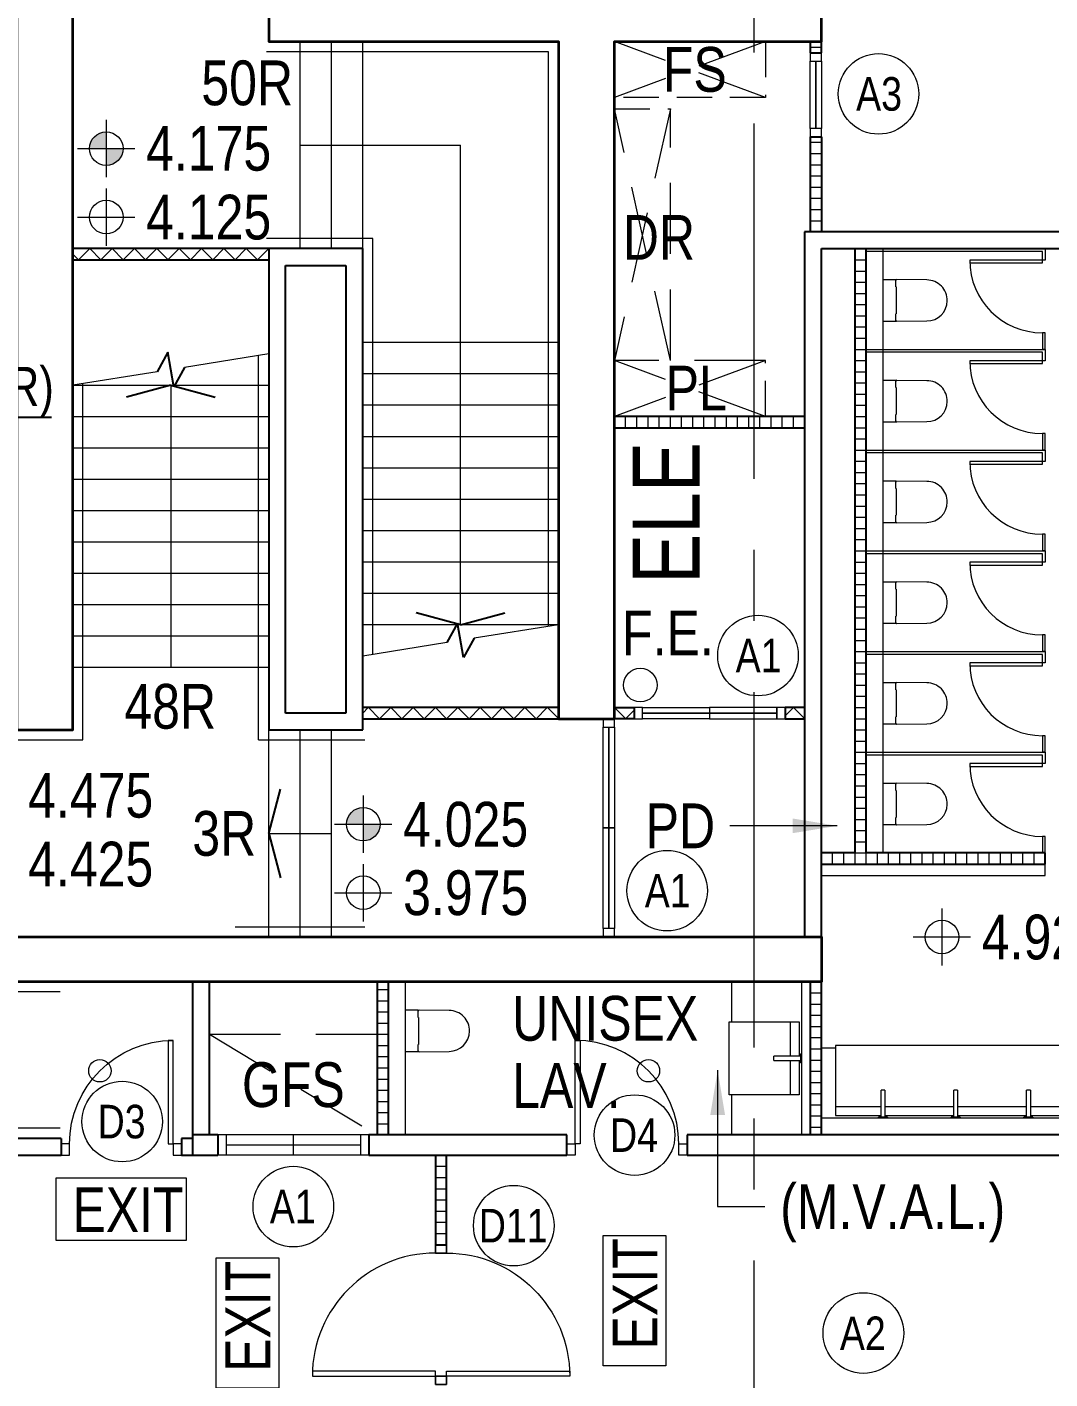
# Model space of a CAD drawing. Header units: millimetres. Extents: x 833576263 to 1668046980, y 817519639 to 1636103653.
# Drawn here: x 833998390 to 834007533, y 818080577 to 818092657 of the extents above; entities that cross this region are included whole.
import ezdxf
from ezdxf.enums import TextEntityAlignment as Align

# ---------------------------------------------------------------- set-up
doc = ezdxf.new("R2010")
doc.units = ezdxf.units.MM
doc.header["$LTSCALE"] = 100
doc.header["$MEASUREMENT"] = 0
doc.linetypes.add('R_P_Grid$0$CENTER', pattern=[50.8, 31.75, -6.35, 6.35, -6.35])
doc.linetypes.add('R_P_LG$0$HIDDEN', pattern=[9.525, 6.35, -3.175])
doc.layers.add('C_DWG1002P00L0LGGBP$0$C_UNDERLINE OR FSI', color=7, linetype='Continuous', true_color=0xf56e7d)
for name, color, linetype, lineweight in [('R_P_Grid$0$RDA0251', 1, 'R_P_Grid$0$CENTER', 18), ('R_P_LG$0$RDA0321', 7, 'Continuous', 18), ('R_P_LG$0$RDA0322', 1, 'Continuous', 18), ('R_P_LG$0$RDA04011', 4, 'Continuous', 25), ('R_P_LG$0$RDA04031', 3, 'Continuous', 25), ('R_P_LG$0$RDA0506', 7, 'Continuous', 18), ('R_P_LG$0$RDA0621', 7, 'Continuous', 13), ('R_P_LG$0$RDA0624', 7, 'Continuous', 13), ('R_P_LG$0$RDA2202', 3, 'Continuous', 25), ('R_P_LG$0$RDA2203', 11, 'Continuous', 25), ('R_P_LG$0$RDA2302', 7, 'R_P_LG$0$HIDDEN', 18), ('R_P_LG$0$RDA2401', 1, 'Continuous', 18), ('R_P_LG$0$RDA2804S', 2, 'Continuous', 35), ('R_P_LG$0$RDA3151', 1, 'Continuous', 18), ('R_P_LG$0$RDA4101', 7, 'Continuous', 18), ('R_P_LG$0$RDA4401', 1, 'Continuous', 18), ('R_P_LG$0$RDA5801', 1, 'Continuous', 18), ('R_P_LG$0$RDA5802', 1, 'Continuous', 18), ('R_P_LG$0$RDA7101', 1, 'Continuous', 18), ('R_P_LG$0$RDA7401', 4, 'Continuous', 18)]:
    doc.layers.add(name, color=color, linetype=linetype, lineweight=lineweight)
doc.layers.add('R_P_LG$0$7-SANI', color=4, linetype='Continuous')
doc.layers.add('X-REF', color=7, linetype='Continuous')
doc.styles.add('R_P_LG$0$Arial', font='arial.ttf', dxfattribs={"width": 0.8})
doc.styles.add('R_P_LG$0$Arial_3', font='arial.ttf', dxfattribs={"width": 0.8, "height": 800})
doc.styles.add('R_P_LG$0$romans', font='arial.ttf', dxfattribs={"width": 0.8})
doc.dimstyles.new('R_P_LG$0$M_200LA', dxfattribs={"dimscale": 200, "dimtxt": 2.5, "dimasz": 2, "dimexe": 0.8, "dimexo": 0, "dimgap": 0.75, "dimtad": 1, "dimdec": 0, "dimrnd": 1, "dimzin": 12, "dimdsep": 46, "dimtxsty": 'R_P_LG$0$romans', "dimcen": 2, "dimdle": 1, "dimclrd": 7, "dimclre": 7, "dimclrt": 4, "dimaunit": 1, "dimadec": 3, "dimazin": 0, "dimtfac": 1, "dimtdec": 0, "dimtix": 1, "dimtmove": 2, "dimatfit": 3, "dimfxl": 1, "dimtolj": 1, "dimlwd": 18, "dimlwe": 18, "dimarcsym": 0})
pattern_1 = [(45, (834005340, 818086476.7), (-99.985, 99.985), []), (135, (834005340, 818086476.7), (-99.985, -99.985), [])]

# ---------------------------------------------------------------- blocks, each defined once
blk = doc.blocks.new('R_P_Grid')
at = {"layer": 'R_P_Grid$0$RDA0251'}
blk.add_line((834004890, 818027660), (834004890, 818124763.4), dxfattribs=at)
blk = doc.blocks.new('R_P_LG$0$P46A_FS_Gas_Flooding_System_Cylinder - P46A_FS_Gas_Flooding_System_Cylinder-V133-LG_F _5_000 Mpd_')
at = {"layer": 'R_P_LG$0$RDA5802', "linetype": 'R_P_LG$0$HIDDEN'}
blk.add_line((-750, 0), (750, -900), dxfattribs=at)
blk.add_lwpolyline([(750, -900), (-750, -900), (-750, 0), (750, 0)], close=True, dxfattribs=at)
blk = doc.blocks.new('R_P_LG$0$LMark-SFL-1')
for p, q in [((0, 1.28), (0, -1.28)), ((-1.28, 0), (1.28, 0))]:
    blk.add_line(p, q)
blk.add_circle((0, 0), 0.75)
at = {"color": 7, "style": 'R_P_LG$0$romans', "width": 0.8}
blk.add_attdef('SFL', (1.03, 1.03), '', height=2, dxfattribs=at)
blk = doc.blocks.new('R_P_LG$0$P46A_Symb_EXIT')
at = {"layer": 'R_P_LG$0$RDA7101'}
for p, q in [((-2.612, -0.994), (-2.612, 1.806)), ((-2.612, 1.806), (3.2, 1.806)), ((3.2, 1.806), (3.2, -0.994)), ((3.2, -0.994), (-2.612, -0.994))]:
    blk.add_line(p, q, dxfattribs=at)
at = {"layer": 'R_P_LG$0$RDA7101', "insert": (-1.89, 1.388), "char_height": 2, "width": 6.15696, "attachment_point": 1, "style": 'R_P_LG$0$Arial_3'}
blk.add_mtext('EXIT', dxfattribs=at)
blk = doc.blocks.new('R_P_LG$0$LMark-FFL-1')
h = blk.add_hatch(color=256)
h.paths.add_polyline_path([(0, 0.75, 0.414214), (-0.75, 0), (0, 0)])
h.paths.add_polyline_path([(0.75, 0), (0, 0), (0, -0.75, 0.414214)])
for p, q in [((0, 1.28), (0, -1.28)), ((-1.28, 0), (1.28, 0))]:
    blk.add_line(p, q)
blk.add_circle((0, 0), 0.75)
at = {"color": 7, "style": 'R_P_LG$0$romans', "width": 0.8}
blk.add_attdef('FFL', (1.03, 1.03), '', height=2, dxfattribs=at)
blk = doc.blocks.new('R_P_LG$0$P46A_Sanit_W_M_W_C - RDA_SANIT_W_M_W_C-1171572-LG_F _5_000 Mpd_')
at = {"layer": 'R_P_LG$0$RDA7401'}
for p, q in [((-184, 0), (-184, -115)), ((184, -115), (184, 0)), ((-184, -115), (-177, -115)), ((-179, -115), (-120, -115)), ((-120, -119), (-120, -115)), ((121, -119), (-120, -119)), ((121, -115), (181, -115)), ((121, -115), (121, -119)), ((177, -115), (184, -115)), ((-186, -124), (-183, -392)), ((183, -392), (186, -124))]:
    blk.add_line(p, q, dxfattribs=at)
for start, end in [(180, 269.0976), (269.0976, 0)]:
    blk.add_arc((0, -392), 183, start, end, dxfattribs=at)
for centre, start_param, end_param in [((-177, -124), 1.570796, 3.141593), ((177, -124), 0, 1.570796)]:
    blk.add_ellipse(centre, major_axis=(9.1, 0), ratio=1, start_param=start_param, end_param=end_param, dxfattribs=at)
blk = doc.blocks.new('R_P_LG$0$P46A_Sanit_Partition - 900 _W_  x 1600 _D_ x 2200 _H_ _ 650 x2050 _DOOR_-6221170-LG_F _5_000 Mpd_')
at = {"layer": 'R_P_LG$0$RDA7401'}
for p, q in [((-54, 1650), (48, 1650)), ((-54, 50), (-54, 1650)), ((-28, 1625), (-28, 50)), ((48, 1625), (-28, 1625)), ((48, 1650), (48, 1625)), ((73, 1625), (48, 1625)), ((48, 1625), (48, 975)), ((73, 975), (73, 1625)), ((846, 1650), (698, 1650)), ((698, 1650), (698, 1625)), ((698, 1625), (846, 1625)), ((846, 1650), (846, 1625)), ((48, 975), (73, 975)), ((-28, 50), (-54, 50)), ((-54, 50), (-28, 50)), ((-28, 50), (846, 50))]:
    blk.add_line(p, q, dxfattribs=at)
blk.add_arc((48, 1625), 650, 270, 0, dxfattribs=at)
blk = doc.blocks.new('R_P_LG$0$AP_600')
at = {"layer": 'R_P_LG$0$RDA3151'}
for points in [[(0, 0), (75, 0), (75, 100), (0, 100)], [(75, 50), (75, 100), (675, 100), (675, 50)], [(75, 0), (75, 50), (675, 50), (675, 0)], [(675, 0), (750, 0), (750, 100), (675, 100)]]:
    blk.add_lwpolyline(points, close=True, dxfattribs=at)
blk = doc.blocks.new('R_P_LG$0$P46A_Sanit_Counter_Top_Style_2 - 3T_ K-10961162-LG_F _5_000 Mpd_')
at = {"layer": 'R_P_LG$0$RDA7401'}
for p, q in [((3112, -75), (62, -75)), ((187, -700), (187, -100)), ((187, -100), (595, -100)), ((572, -75), (572, -85)), ((652, -85), (572, -85)), ((595, -85), (595, -325)), ((630, -325), (630, -85)), ((630, -100), (1245, -100)), ((652, -85), (652, -75)), ((1222, -75), (1222, -85)), ((1302, -85), (1222, -85)), ((1245, -85), (1245, -325)), ((1280, -325), (1280, -85)), ((1280, -100), (1895, -100)), ((1302, -85), (1302, -75)), ((1872, -75), (1872, -85)), ((1952, -85), (1872, -85)), ((1895, -85), (1895, -325)), ((1930, -325), (1930, -85)), ((1930, -100), (2337, -100)), ((1952, -85), (1952, -75)), ((2337, -100), (2337, -700)), ((2462, -75), (2462, -700)), ((187, -180), (595, -180)), ((630, -180), (1245, -180)), ((1280, -180), (1895, -180)), ((1930, -180), (2337, -180)), ((2771, -141), (2727, -141)), ((2727, -169), (2727, -141)), ((2727, -169), (2771, -169)), ((630, -325), (595, -325)), ((1280, -325), (1245, -325)), ((1930, -325), (1895, -325)), ((187, -700), (62, -700)), ((187, -725), (187, -700)), ((2337, -700), (2337, -725)), ((2525, -700), (2337, -700)), ((3112, -700), (2525, -700)), ((2337, -725), (187, -725))]:
    blk.add_line(p, q, dxfattribs=at)
at = {"layer": 'R_P_LG$0$RDA7401', "flags": 128}
for points in [[(2781, -195), (2772, -196), (2763, -196), (2754, -197), (2745, -199), (2736, -201), (2728, -203), (2719, -206), (2711, -209), (2702, -212), (2694, -215), (2686, -219), (2678, -224), (2670, -228), (2662, -233), (2655, -238), (2648, -244), (2641, -249), (2634, -255), (2628, -262), (2622, -268), (2616, -275), (2610, -282), (2605, -289), (2599, -296), (2595, -304), (2590, -312), (2586, -320), (2582, -328), (2579, -336), (2575, -345), (2573, -353), (2570, -362), (2568, -371), (2566, -379), (2565, -388), (2564, -397), (2563, -406), (2563, -415), (2562, -420)], [(2602, -420), (2603, -413), (2603, -405), (2604, -398), (2605, -391), (2606, -383), (2608, -376), (2610, -369), (2612, -362), (2614, -355), (2617, -348), (2620, -341), (2623, -335), (2627, -328), (2631, -322), (2635, -316), (2639, -310), (2644, -304), (2648, -298), (2653, -293), (2659, -287), (2664, -282), (2670, -277), (2675, -273), (2681, -268), (2688, -264), (2694, -260), (2700, -257), (2707, -253), (2714, -250), (2720, -248), (2727, -245), (2734, -243), (2742, -241), (2749, -239), (2756, -238), (2763, -237), (2771, -236), (2778, -235), (2781, -235)], [(2781, -155), (2781, -155), (2781, -155), (2781, -156), (2781, -156), (2781, -157), (2781, -157), (2781, -158), (2781, -159), (2781, -160), (2781, -161), (2781, -163), (2781, -164), (2781, -166), (2781, -167), (2781, -169), (2781, -171), (2781, -173), (2781, -175), (2781, -177), (2781, -179), (2781, -182), (2781, -184), (2781, -187), (2781, -189), (2781, -192), (2781, -195), (2781, -198), (2781, -200), (2781, -203), (2781, -206), (2781, -209), (2781, -212), (2781, -216), (2781, -219), (2781, -222), (2781, -225), (2781, -228), (2781, -231), (2781, -235), (2781, -238), (2781, -241), (2781, -244), (2781, -248), (2781, -251), (2781, -254), (2781, -257), (2781, -260), (2781, -263), (2781, -266), (2781, -269), (2781, -272), (2781, -275), (2781, -278), (2781, -280), (2781, -283), (2781, -286), (2781, -288), (2781, -290), (2781, -293), (2781, -295), (2781, -297), (2781, -299), (2781, -301), (2781, -303), (2781, -305), (2781, -306), (2781, -308), (2781, -309), (2781, -310), (2781, -311), (2781, -313), (2781, -313), (2781, -314), (2781, -315), (2781, -315), (2781, -316), (2781, -316), (2781, -316), (2781, -316)], [(2793, -316), (2793, -316), (2793, -316), (2793, -316), (2793, -315), (2793, -315), (2793, -314), (2793, -313), (2793, -312), (2793, -311), (2793, -310), (2793, -308), (2793, -307), (2793, -306), (2793, -304), (2793, -302), (2793, -300), (2793, -298), (2793, -296), (2793, -294), (2793, -292), (2793, -289), (2793, -287), (2793, -284), (2793, -282), (2793, -279), (2793, -276), (2793, -274), (2793, -271), (2793, -268), (2793, -265), (2793, -262), (2793, -259), (2793, -256), (2793, -252), (2793, -249), (2793, -246), (2793, -243), (2793, -240), (2793, -236), (2793, -233), (2793, -230), (2793, -227), (2793, -224), (2793, -220), (2793, -217), (2793, -214), (2793, -211), (2793, -208), (2793, -205), (2793, -202), (2793, -199), (2793, -196), (2793, -194), (2793, -191), (2793, -188), (2793, -186), (2793, -183), (2793, -181), (2793, -178), (2793, -176), (2793, -174), (2793, -172), (2793, -170), (2793, -168), (2793, -167), (2793, -165), (2793, -163), (2793, -162), (2793, -161), (2793, -160), (2793, -159), (2793, -158), (2793, -157), (2793, -156), (2793, -156), (2793, -155), (2793, -155), (2793, -155), (2793, -155)], [(3012, -420), (3012, -411), (3012, -402), (3011, -393), (3010, -384), (3008, -375), (3006, -367), (3004, -358), (3001, -349), (2998, -341), (2995, -332), (2991, -324), (2987, -316), (2983, -308), (2978, -300), (2973, -293), (2968, -286), (2962, -279), (2957, -272), (2951, -265), (2944, -259), (2938, -252), (2931, -247), (2924, -241), (2917, -236), (2909, -231), (2901, -226), (2894, -222), (2886, -217), (2877, -214), (2869, -210), (2861, -207), (2852, -204), (2843, -202), (2835, -200), (2826, -198), (2817, -197), (2808, -196), (2799, -195), (2793, -195)], [(2793, -235), (2800, -235), (2808, -236), (2815, -237), (2822, -238), (2830, -240), (2837, -242), (2844, -244), (2851, -246), (2858, -249), (2864, -252), (2871, -255), (2878, -258), (2884, -262), (2890, -266), (2896, -270), (2902, -275), (2908, -280), (2913, -285), (2919, -290), (2924, -295), (2929, -301), (2933, -306), (2938, -312), (2942, -318), (2946, -325), (2950, -331), (2953, -338), (2956, -344), (2959, -351), (2962, -358), (2964, -365), (2966, -372), (2968, -379), (2969, -387), (2971, -394), (2972, -401), (2972, -409), (2972, -416), (2972, -420)], [(2562, -420), (2563, -429), (2563, -438), (2564, -447), (2565, -456), (2567, -465), (2569, -473), (2571, -482), (2574, -491), (2577, -499), (2580, -508), (2584, -516), (2588, -524), (2592, -532), (2597, -540), (2602, -547), (2607, -554), (2613, -561), (2618, -568), (2624, -575), (2631, -581), (2637, -588), (2644, -593), (2651, -599), (2658, -604), (2666, -609), (2674, -614), (2681, -618), (2689, -623), (2698, -626), (2706, -630), (2714, -633), (2723, -636), (2732, -638), (2740, -640), (2749, -642), (2758, -643), (2767, -644), (2776, -645), (2785, -645), (2794, -645), (2803, -644), (2812, -644), (2821, -643), (2830, -641), (2839, -639), (2847, -637), (2856, -634), (2864, -631), (2873, -628), (2881, -625), (2889, -621), (2897, -616), (2905, -612), (2913, -607), (2920, -602), (2927, -596), (2934, -591), (2941, -585), (2947, -578), (2953, -572), (2959, -565), (2965, -558), (2970, -551), (2976, -544), (2980, -536), (2985, -528), (2989, -520), (2993, -512), (2996, -504), (3000, -495), (3002, -487), (3005, -478), (3007, -469), (3009, -461), (3010, -452), (3011, -443), (3012, -434), (3012, -425), (3012, -420)], [(2972, -420), (2972, -427), (2972, -435), (2971, -442), (2970, -449), (2969, -457), (2967, -464), (2965, -471), (2963, -478), (2961, -485), (2958, -492), (2955, -499), (2952, -505), (2948, -512), (2944, -518), (2940, -524), (2936, -530), (2931, -536), (2927, -542), (2922, -547), (2916, -553), (2911, -558), (2905, -563), (2900, -567), (2894, -572), (2887, -576), (2881, -580), (2875, -583), (2868, -587), (2861, -590), (2855, -592), (2848, -595), (2841, -597), (2833, -599), (2826, -601), (2819, -602), (2812, -603), (2804, -604), (2797, -605), (2789, -605), (2782, -605), (2775, -605), (2767, -604), (2760, -603), (2753, -602), (2745, -600), (2738, -598), (2731, -596), (2724, -594), (2717, -591), (2711, -588), (2704, -585), (2697, -582), (2691, -578), (2685, -574), (2679, -570), (2673, -565), (2667, -560), (2662, -555), (2656, -550), (2651, -545), (2646, -539), (2642, -534), (2637, -528), (2633, -522), (2629, -515), (2625, -509), (2622, -502), (2619, -496), (2616, -489), (2613, -482), (2611, -475), (2609, -468), (2607, -461), (2606, -453), (2604, -446), (2603, -439), (2603, -431), (2603, -424), (2602, -420)]]:
    blk.add_lwpolyline(points, dxfattribs=at)
at = {"layer": 'R_P_LG$0$RDA7401'}
for centre, radius, start, end in [((2787, -420), 225, 115.7143, 120.4039), ((2737, -155), 3.8, 0, 180), ((2737, -155), 3.8, 180, 0), ((2787, -155), 6, 105, 180), ((2787, -155), 6, 0, 60), ((2787, -155), 21, 286.6727, 0), ((2787, -420), 225, 81.3926, 84.015), ((2787, -420), 225, 154.2857, 160.574), ((2787, -420), 20, 0, 180), ((2787, -420), 225, 334.2857, 340.574), ((2787, -420), 225, 261.3926, 264.015), ((2787, -420), 225, 295.7143, 300.4039)]:
    blk.add_arc(centre, radius, start, end, dxfattribs=at)
for centre, major_axis, start_param, end_param in [((2787, -155), (21, 0), 0, 3.141593), ((2787, -155), (0, 21), 1.570796, 2.850599), ((2787, -316), (0.78, 5.95), 1.701696, 3.010693), ((2787, -316), (0, 6), 4.45059, 4.712389), ((2787, -420), (0, 20), 1.570796, 4.712389)]:
    blk.add_ellipse(centre, major_axis=major_axis, ratio=1, start_param=start_param, end_param=end_param, dxfattribs=at)
for points in [[(2734, -154), (2734, -154), (2734, -154), (2734, -155), (2734, -155)], [(2734, -155), (2734, -155), (2734, -156), (2734, -156), (2734, -156)], [(2736, -158), (2736, -158), (2736, -158), (2736, -159), (2737, -159), (2737, -159), (2737, -159)], [(2766, -155), (2766, -154), (2767, -154), (2767, -153)]]:
    blk.add_open_spline(points, degree=3, dxfattribs=at)
for points, knots in [([(2741, -155), (2741, -155), (2741, -154), (2741, -154), (2741, -153), (2741, -153), (2741, -153), (2740, -153), (2740, -152), (2740, -152), (2740, -152), (2739, -152), (2739, -152), (2739, -151), (2738, -151), (2738, -151), (2737, -151), (2737, -151), (2736, -151), (2736, -152), (2736, -152), (2735, -152), (2735, -152), (2735, -152), (2735, -152), (2735, -152), (2735, -153)], [0, 0, 0, 0, 0.0555556, 0.1111111, 0.1388889, 0.1666667, 0.1944444, 0.2222222, 0.25, 0.2777778, 0.3055556, 0.3333333, 0.3611111, 0.3888889, 0.4166667, 0.4444444, 0.5, 0.5555556, 0.6111111, 0.6388889, 0.6666667, 0.6805556, 0.6944444, 0.7222222, 0.75, 0.7777778, 0.7777778, 0.7777778, 0.7777778]), ([(2738, -159), (2738, -159), (2739, -159), (2739, -158), (2739, -158), (2739, -158)], [0.5555556, 0.5555556, 0.5555556, 0.5555556, 0.6111111, 0.6388889, 0.6666667, 0.6666667, 0.6666667, 0.6666667]), ([(2740, -157), (2740, -157), (2741, -157), (2741, -157), (2741, -157), (2741, -156), (2741, -156), (2741, -155), (2741, -155)], [0.7777778, 0.7777778, 0.7777778, 0.7777778, 0.8055556, 0.8333333, 0.8611111, 0.8888889, 0.9444444, 1, 1, 1, 1]), ([(2770, -167), (2770, -167), (2770, -167), (2770, -166), (2770, -166), (2769, -166), (2769, -165), (2769, -165), (2769, -164), (2768, -164), (2768, -163), (2768, -162), (2768, -162), (2767, -161), (2767, -160), (2767, -159), (2767, -158), (2766, -156), (2766, -155)], [0.2857143, 0.2857143, 0.2857143, 0.2857143, 0.3214286, 0.3571429, 0.3928571, 0.4285714, 0.4642857, 0.5, 0.5357143, 0.5714286, 0.6071429, 0.6428571, 0.6785714, 0.7142857, 0.75, 0.7857143, 0.8571429, 1, 1, 1, 1]), ([(2767, -152), (2767, -151), (2767, -151), (2767, -150), (2767, -149), (2768, -148), (2768, -148), (2768, -147), (2768, -146), (2769, -146), (2769, -145), (2769, -145), (2769, -144), (2770, -144), (2770, -144), (2770, -144), (2770, -143), (2770, -143), (2770, -143)], [0.1428571, 0.1428571, 0.1428571, 0.1428571, 0.2142857, 0.25, 0.2857143, 0.3214286, 0.3571429, 0.3928571, 0.4285714, 0.4642857, 0.5, 0.5357143, 0.5714286, 0.5892857, 0.6071429, 0.6428571, 0.6785714, 0.7142857, 0.7142857, 0.7142857, 0.7142857])]:
    blk.add_open_spline(points, degree=3, knots=knots, dxfattribs=at)
blk = doc.blocks.new('R_P_LG$0$P46A_Sanit_Counter_Top_Style_1_Single - 1T-11340538-LG_F _5_000 Mpd_')
at = {"layer": 'R_P_LG$0$RDA7401'}
for p, q in [((1385, -75), (15, -75)), ((375, -700), (375, -100)), ((375, -100), (683, -100)), ((660, -75), (660, -85)), ((740, -85), (660, -85)), ((682, -85), (682, -325)), ((717, -100), (1025, -100)), ((718, -325), (718, -85)), ((740, -85), (740, -75)), ((1025, -100), (1025, -700)), ((375, -180), (682, -180)), ((718, -180), (1025, -180)), ((718, -325), (682, -325)), ((375, -700), (15, -700)), ((375, -725), (375, -700)), ((1025, -700), (1025, -725)), ((1385, -700), (1025, -700)), ((1025, -725), (375, -725))]:
    blk.add_line(p, q, dxfattribs=at)
blk = doc.blocks.new('R_P_LG$0$D-925')
at = {"layer": 'R_P_LG$0$RDA3151'}
for points in [[(75, 100), (75, 1025), (120, 1025), (120, 100)], [(0, 100), (75, 100), (75, 0), (0, 0)], [(1075, 100), (1075, 0), (1000, 0), (1000, 100)]]:
    blk.add_lwpolyline(points, close=True, dxfattribs=at)
blk.add_arc((75, 100), 925, 0, 90, dxfattribs=at)
blk = doc.blocks.new('R_P_LG$0$AP_900_900')
at = {"layer": 'R_P_LG$0$RDA3151'}
for points in [[(-975, -84), (-900, -84), (-900, 16), (-975, 16)], [(-900, -34), (-900, 16), (0, 16), (0, -34)], [(0, -34), (0, 16), (900, 16), (900, -34)], [(900, -84), (975, -84), (975, 16), (900, 16)], [(-900, -84), (-900, -34), (0, -34), (0, -84)], [(0, -84), (0, -34), (900, -34), (900, -84)]]:
    blk.add_lwpolyline(points, close=True, dxfattribs=at)
blk = doc.blocks.new('R_P_LG$0$AP_600_600')
at = {"layer": 'R_P_LG$0$RDA3151'}
for points in [[(0, 0), (75, 0), (75, 100), (0, 100)], [(75, 50), (75, 100), (675, 100), (675, 50)], [(75, 0), (75, 50), (675, 50), (675, 0)], [(1275, 50), (1275, 100), (675, 100), (675, 50)], [(1275, 0), (1275, 50), (675, 50), (675, 0)], [(1275, 0), (1350, 0), (1350, 100), (1275, 100)]]:
    blk.add_lwpolyline(points, close=True, dxfattribs=at)
blk = doc.blocks.new('R_P_LG$0$dr_f')
blk.add_lwpolyline([(0, -100), (75, -100), (75, 0), (0, 0)], close=True)
blk = doc.blocks.new('R_P_LG$0$CC_D1100')
at = {"layer": 'R_P_LG$0$RDA3151'}
blk.add_lwpolyline([(75, 1100), (75, 0), (120, 0), (120, 1100)], close=True, dxfattribs=at)
blk.add_arc((75, 0), 1100, 0, 90, dxfattribs=at)
blk.add_blockref('R_P_LG$0$dr_f', (0, 0), dxfattribs=at)
at = {"layer": 'R_P_LG$0$RDA3151', "xscale": -1}
blk.add_blockref('R_P_LG$0$dr_f', (1250, 0), dxfattribs=at)
blk = doc.blocks.new('C_DWG1002P00L0LGGBP')
at = {"layer": 'C_DWG1002P00L0LGGBP$0$C_UNDERLINE OR FSI'}
blk.add_line((833996087, 818089170), (833998608, 818089170), dxfattribs=at)
blk = doc.blocks.new('R_P_LG')
at = {"layer": 'R_P_LG$0$RDA0621'}
h = blk.add_hatch(dxfattribs=at)
h.set_pattern_fill('_USER', color=256, scale=100, angle=90, double=1, pattern_type=0)
h.set_pattern_definition([(90, (834005390, 818089726.7), (-100, 6e-15), []), (180, (834005390, 818089726.7), (-1e-14, -100), [])])
h.paths.add_polyline_path([(834005390, 818090826.7), (834005490, 818090826.7), (834005490, 818091676.7), (834005390, 818091676.7)])
h = blk.add_hatch(dxfattribs=at)
h.set_pattern_fill('_USER', color=256, scale=141.4, angle=45, double=1, pattern_type=0)
h.set_pattern_definition([(45, (833998850, 818090576.97), (-99.985, 99.985), []), (135, (833998850, 818090576.97), (-99.985, -99.985), [])])
h.paths.add_polyline_path([(834000550, 818090676.9718), (833998800, 818090676.9718), (833998800, 818090576.9718), (834000550, 818090576.9718)])
h = blk.add_hatch(dxfattribs=at)
h.set_pattern_fill('_USER', color=256, scale=100, double=1, pattern_type=0)
h.set_pattern_definition([(0, (834005890, 818085176.7), (0, 100), []), (90, (834005890, 818085176.7), (-100, 6e-15), [])])
h.paths.add_polyline_path([(834005490, 818085176.7), (834007490, 818085176.7), (834007490, 818085276.7), (834005890, 818085276.7), (834005890, 818090676.7), (834005790, 818090676.7), (834005790, 818085276.7), (834005490, 818085276.7)])
h = blk.add_hatch(dxfattribs=at)
h.set_pattern_fill('_USER', color=256, scale=100, double=1, pattern_type=0)
h.set_pattern_definition([(0, (834003640, 818089076.7), (0, 100), []), (90, (834003640, 818089076.7), (-100, 6e-15), [])])
h.paths.add_polyline_path([(834005340, 818089176.7), (834003640, 818089176.7), (834003640, 818089076.7), (834005340, 818089076.7)])
h = blk.add_hatch(dxfattribs=at)
h.set_pattern_fill('_USER', color=256, scale=141.4, angle=45, double=1, pattern_type=0)
h.set_pattern_definition([(45, (834003540, 818086476.7), (-99.985, 99.985), []), (135, (834003540, 818086476.7), (-99.985, -99.985), [])])
h.paths.add_polyline_path([(834003140, 818086576.7), (834001390, 818086576.7), (834001390, 818086476.7), (834003140, 818086476.7)])
h = blk.add_hatch(dxfattribs=at)
h.set_pattern_fill('_USER', color=256, scale=141.4, angle=45, double=1, pattern_type=0)
h.set_pattern_definition(pattern_1)
h.paths.add_polyline_path([(834003815, 818086576.7), (834003815, 818086476.7), (834003640, 818086476.7), (834003640, 818086576.7)])
h = blk.add_hatch(dxfattribs=at)
h.set_pattern_fill('_USER', color=256, scale=141.4, angle=45, double=1, pattern_type=0)
h.set_pattern_definition(pattern_1)
h.paths.add_polyline_path([(834005165, 818086576.7), (834005165, 818086476.7), (834005340, 818086476.7), (834005340, 818086576.7)])
h = blk.add_hatch(dxfattribs=at)
h.set_pattern_fill('_USER', color=256, scale=100, pattern_type=0)
h.set_pattern_definition([(0, (834001520, 818082756.7), (0, 100), [])])
h.paths.add_polyline_path([(834001620, 818084126.7), (834001520, 818084126.7), (834001520, 818082756.7), (834001620, 818082756.7)])
h = blk.add_hatch(dxfattribs=at)
h.set_pattern_fill('_USER', color=256, scale=100, double=1, pattern_type=0)
h.set_pattern_definition([(0, (834005490, 818084126.7), (0, 100), []), (90, (834005490, 818084126.7), (-100, 6e-15), [])])
h.paths.add_polyline_path([(834005490, 818084126.7), (834005390, 818084126.7), (834005390, 818082756.7), (834005490, 818082756.7)])
h = blk.add_hatch(dxfattribs=at)
h.set_pattern_fill('_USER', color=256, scale=100, angle=-90, double=1, pattern_type=0)
h.set_pattern_definition([(270, (834002140, 818082576.7), (100, -2e-14), []), (360, (834002140, 818082576.7), (2e-14, 100), [])])
h.paths.add_polyline_path([(834002140, 818082576.7), (834002140, 818081776.7), (834002040, 818081776.7), (834002040, 818082576.7)])
at = {"layer": 'R_P_LG$0$RDA0624', "lineweight": 18}
h = blk.add_hatch(dxfattribs=at)
h.set_pattern_fill('DOTS', color=4, scale=90, angle=45, style=0)
h.set_pattern_definition([(45, (0, 0), (-50.513940681, 151.541822043), [0, -142.875])])
edge = h.paths.add_edge_path()
edge.add_arc((834065390, 818020126.7), 13000, 75, 90)
edge.add_line((834065390, 818033126.7), (833989233.5977, 818033126.7))
edge.add_arc((833989233.5977, 818040126.7), 7000, 227.47847394, 269.99999999, ccw=False)
edge.add_line((833984502.5276, 818034967.5358), (833978583.9299, 818040395.0234))
edge.add_arc((833983315, 818045554.1877), 7000, 180, 227.47847394, ccw=False)
edge.add_line((833976315, 818045554.1877), (833976315, 818098726.7))
edge.add_arc((833983314.9761, 818098726.7099), 6999.9761, 115.841715, 180.00008101, ccw=False)
edge.add_line((833980263.7812, 818105026.7), (834002230.1033, 818105026.7))
edge.add_line((834002230.1033, 818105026.7), (834002230.4132, 818116699.7))
edge.add_line((834002230.4132, 818116699.7), (833958315, 818116699.7))
edge.add_line((833958315, 818116699.7), (833958315, 818110699.7))
edge.add_line((833958315, 818110699.7), (833963315, 818110699.7))
edge.add_arc((833963315, 818103699.7), 7000, 0, 90, ccw=False)
edge.add_line((833970315, 818103699.7), (833970315, 818045554.1877))
edge.add_arc((833983315, 818045554.1877), 13000, 180, 227.47847393)
edge.add_line((833974528.727, 818035972.8826), (833980447.3247, 818030545.395))
edge.add_arc((833989233.5977, 818040126.7), 13000, 227.47847393, 270)
edge.add_line((833989233.5977, 818027126.7), (834065245.1822, 818027126.7))
edge.add_arc((834065245.1822, 818019026.7), 8100, 75, 90, ccw=False)
edge.add_line((834067341.6165, 818026850.6992), (834090782.7579, 818020569.6643))
edge.add_arc((834094147.4055, 818033126.7), 13000, 255, 270)
edge.add_line((834094147.4055, 818020126.7), (834118759.2741, 818020126.7))
edge.add_arc((834118759.2741, 818033126.7), 13000, 270, 282.26165437)
edge.add_line((834121520.1679, 818020423.257), (834124956.9903, 818021170.1963))
edge.add_arc((834126677.2395, 818013254.9741), 8100, 20.44433993, 102.26165437, ccw=False)
edge.add_arc((834190761.1764, 818035930.696), 59878.7776, 183.670517332, 199.356395537, ccw=False)
edge.add_line((834131005.2286, 818032097.3284), (834127870.7181, 818029996.4247))
edge.add_line((834127870.7181, 818029996.4247), (834126362.9837, 818029715.8154))
edge.add_arc((834117071.8823, 818047426.7), 20000, 270, 297.68143099, ccw=False)
edge.add_line((834117071.8823, 818027426.7), (834089164.0869, 818027426.7))
edge.add_arc((834089164.0869, 818033426.7), 6000, 255.00000001, 270, ccw=False)
edge.add_line((834087611.1726, 818027631.1451), (834068754.6476, 818032683.7357))
at = {"layer": 'R_P_LG$0$RDA0506'}
for centre in [(834006000, 818092059.7), (834004923.4749, 818087040.6862), (834004111, 818084939.7878), (833999240, 818082876.7), (834003820, 818082755.7), (834000770, 818082116.7), (834002740.2471, 818081946.8648), (834005865, 818080986.7)]:
    blk.add_circle(centre, 360, dxfattribs=at)
at = {"layer": 'R_P_LG$0$RDA0621'}
blk.add_line((834005390, 818092476.7), (834005490, 818092476.7), dxfattribs=at)
at = {"layer": 'R_P_LG$0$RDA2202'}
for p, q in [((834014360, 818090826.7), (834005340, 818090826.7)), ((834005340, 818090826.7), (834005340, 818084526.7)), ((834000550, 818090676.7), (834000550, 818086376.7)), ((834001390, 818090676.7), (834000550, 818090676.7)), ((834001390, 818086376.7), (834001390, 818090676.7)), ((834005490, 818090676.7), (834014510, 818090676.7)), ((834005490, 818084526.7), (834005490, 818090676.7)), ((834000700, 818086526.7), (834000700, 818090526.7)), ((834000700, 818090526.7), (834001240, 818090526.7)), ((834001240, 818090526.7), (834001240, 818086526.7)), ((834001240, 818086526.7), (834000700, 818086526.7)), ((834000550, 818086376.7), (834001390, 818086376.7)), ((833999870, 818084126.7), (833999870, 818082576.7)), ((834000020, 818082756.7), (834000020, 818084126.7)), ((833998695, 818082726.7), (833995750, 818082726.7)), ((833998695, 818082726.7), (833998695, 818082576.7)), ((833999870, 818082726.7), (833999770, 818082726.7)), ((833999770, 818082726.7), (833999770, 818082576.7)), ((834000095, 818082756.7), (833999870, 818082756.7)), ((834000095, 818082756.7), (834000095, 818082576.7)), ((834003215, 818082756.7), (834001445, 818082756.7)), ((834001445, 818082756.7), (834001445, 818082576.7)), ((834003215, 818082576.7), (834003215, 818082756.7)), ((834004290, 818082756.7), (834004290, 818082576.7)), ((834008640, 818082756.7), (834004290, 818082756.7)), ((834004290, 818082756.7), (834004290, 818082676.7)), ((833995750, 818082576.7), (833998695, 818082576.7)), ((833999770, 818082576.7), (834000095, 818082576.7)), ((834001445, 818082576.7), (834003215, 818082576.7)), ((834004290, 818082576.7), (834008640, 818082576.7))]:
    blk.add_line(p, q, dxfattribs=at)
at = {"layer": 'R_P_LG$0$RDA2203'}
for p, q in [((834005390, 818092526.7), (834005390, 818092426.7)), ((834005490, 818092426.7), (834005490, 818092526.7)), ((834005390, 818092426.7), (834005490, 818092426.7)), ((834005390, 818091676.7), (834005490, 818091676.7)), ((834005390, 818091676.7), (834005390, 818090826.7)), ((834005490, 818091676.7), (834005490, 818090826.7)), ((834000550, 818090676.7), (833998800, 818090676.7)), ((834005790, 818090676.7), (834005790, 818085276.7)), ((834005890, 818085276.7), (834005890, 818090676.7)), ((833998800, 818090576.7), (834000550, 818090576.7)), ((834005340, 818089176.7), (834003640, 818089176.7)), ((834003640, 818089076.7), (834005340, 818089076.7)), ((834003140, 818086576.7), (834001390, 818086576.7)), ((834003640, 818086576.7), (834003815, 818086576.7)), ((834003815, 818086576.7), (834003815, 818086476.7)), ((834005340, 818086576.7), (834005165, 818086576.7)), ((834005165, 818086576.7), (834005165, 818086476.7)), ((834001390, 818086476.7), (834003140, 818086476.7)), ((834003815, 818086476.7), (834003640, 818086476.7)), ((834005165, 818086476.7), (834005340, 818086476.7)), ((834005790, 818085276.7), (834005490, 818085276.7)), ((834007490, 818085276.7), (834005890, 818085276.7)), ((834007490, 818085176.7), (834007490, 818085276.7)), ((834005490, 818085176.7), (834007490, 818085176.7)), ((834001520, 818084126.7), (834001520, 818082756.7)), ((834001620, 818082756.7), (834001620, 818084126.7)), ((834005390, 818084126.7), (834005390, 818082756.7)), ((834005490, 818082756.7), (834005490, 818084126.7)), ((834002040, 818082576.7), (834002040, 818081776.7)), ((834002140, 818081776.7), (834002140, 818082576.7)), ((834002040, 818081776.7), (834002140, 818081776.7))]:
    blk.add_line(p, q, dxfattribs=at)
at = {"layer": 'R_P_LG$0$RDA2302'}
for p, q in [((834004990, 818092026.7), (834003640, 818092526.7)), ((834004990, 818092526.7), (834003640, 818092026.7)), ((834004140, 818089676.7), (834003640, 818091926.7)), ((834004140, 818091926.7), (834003640, 818089676.7)), ((834004140, 818089676.7), (834004140, 818091926.7)), ((834004990, 818089676.7), (834003640, 818089676.7)), ((834004990, 818089676.7), (834003640, 818089176.7)), ((834004990, 818089176.7), (834003640, 818089676.7))]:
    blk.add_line(p, q, dxfattribs=at)
at = {"layer": 'R_P_LG$0$RDA2302', "ltscale": 0.5}
for p, q in [((834004990, 818092526.7), (834004990, 818092026.7)), ((834004990, 818092026.7), (834003640, 818092026.7)), ((834003640, 818091926.7), (834004140, 818091926.7)), ((834004990, 818089176.7), (834004990, 818089676.7))]:
    blk.add_line(p, q, dxfattribs=at)
at = {"layer": 'R_P_LG$0$RDA2401'}
for p, q in [((834000830, 818090676.7), (834000830, 818092526.7)), ((834001110, 818090676.7), (834001110, 818092526.7)), ((834001390, 818090676.7), (834001390, 818092526.7)), ((834003050, 818092436.7), (834000530, 818092436.7)), ((834003050, 818087302.3), (834003050, 818092436.7)), ((834000830, 818091601.7), (834002265, 818091601.7)), ((834002265, 818087316.7), (834002265, 818091601.7)), ((834001480, 818090766.7), (834000530, 818090766.7)), ((834001480, 818087051.1), (834001480, 818090766.7)), ((834003140, 818089836.7), (834001390, 818089836.7)), ((834000550, 818089736.7), (833999796.8972, 818089616.2035)), ((834000460, 818086286.7), (834000460, 818089722.3)), ((833999553.1028, 818089577.1964), (833998800, 818089456.7)), ((834003140, 818089556.7), (834001390, 818089556.7)), ((833998800, 818089456.7), (834000550, 818089456.7)), ((833998890, 818086286.7), (833998890, 818089471.1)), ((833999675, 818089456.7), (833999675, 818086936.7)), ((834003140, 818089276.7), (834001390, 818089276.7)), ((833998800, 818089176.7), (834000550, 818089176.7)), ((834003140, 818088996.7), (834001390, 818088996.7)), ((833998800, 818088896.7), (834000550, 818088896.7)), ((834003140, 818088716.7), (834001390, 818088716.7)), ((833998800, 818088616.7), (834000550, 818088616.7)), ((834003140, 818088436.7), (834001390, 818088436.7)), ((833998800, 818088336.7), (834000550, 818088336.7)), ((834003140, 818088156.7), (834001390, 818088156.7)), ((833998800, 818088056.7), (834000550, 818088056.7)), ((834003140, 818087876.7), (834001390, 818087876.7)), ((833998800, 818087776.7), (834000550, 818087776.7)), ((833998800, 818087496.7), (834000550, 818087496.7)), ((834003140, 818087596.7), (834001390, 818087596.7)), ((834003140, 818087316.7), (834001390, 818087316.7)), ((834003140, 818087316.7), (834002386.8972, 818087196.2035)), ((833998800, 818087216.7), (834000550, 818087216.7)), ((834002143.1028, 818087157.1964), (834001390, 818087036.7)), ((833998800, 818086936.7), (834000550, 818086936.7)), ((833998210, 818086286.7), (833998890, 818086286.7)), ((834000460, 818086286.7), (834001410, 818086286.7)), ((834000550, 818084526.7), (834000550, 818086376.7)), ((834000830, 818084526.7), (834000830, 818086376.7)), ((834001110, 818084526.7), (834001110, 818086376.7)), ((834000550, 818085451.7), (834001110, 818085451.7)), ((834000250, 818084616.7), (834001410, 818084616.7)), ((833998685, 818084036.7), (833997155, 818084036.7)), ((833998685, 818082816.7), (833997155, 818082816.7))]:
    blk.add_line(p, q, dxfattribs=at)
at = {"layer": 'R_P_LG$0$RDA2401', "color": 3, "lineweight": 25}
for p, q in [((833999647.8675, 818089750.5762), (833999553.1028, 818089577.1964)), ((833999702.1325, 818089442.8238), (833999647.8675, 818089750.5762)), ((833999796.8972, 818089616.2035), (833999702.1325, 818089442.8238)), ((833999675, 818089456.7), (833999278.9704, 818089350.5842)), ((833999675, 818089456.7), (834000071.0296, 818089350.5842)), ((834002265, 818087316.7), (834001868.9704, 818087422.8158)), ((834002265, 818087316.7), (834002661.0296, 818087422.8158)), ((834002237.8675, 818087330.5762), (834002143.1028, 818087157.1964)), ((834002292.1325, 818087022.8238), (834002237.8675, 818087330.5762)), ((834002386.8972, 818087196.2035), (834002292.1325, 818087022.8238)), ((834000550, 818085451.7), (834000656.1158, 818085847.7296)), ((834000550, 818085451.7), (834000656.1158, 818085055.6704))]:
    blk.add_line(p, q, dxfattribs=at)
at = {"layer": 'R_P_LG$0$RDA2804S'}
for points in [[(833998800, 818092926.7), (833998300, 818092926.7), (833998300, 818086376.7), (833998800, 818086376.7)], [(834005490, 818092926.7), (834000550, 818092926.7), (834000550, 818092526.7), (834003140, 818092526.7), (834003140, 818086476.7), (834003640, 818086476.7), (834003640, 818092526.7), (834005490, 818092526.7)], [(833998300, 818084526.7), (834005490, 818084526.7), (834005490, 818084126.7), (833998300, 818084126.7)]]:
    blk.add_lwpolyline(points, close=True, dxfattribs=at)
at = {"layer": 'R_P_LG$0$RDA3151'}
for p, q in [((834001445, 818082756.7), (834000095, 818082756.7)), ((834000170, 818082756.7), (834000170, 818082576.7)), ((834001370, 818082666.7), (834000170, 818082666.7)), ((834000770, 818082756.7), (834000770, 818082576.7)), ((834001370, 818082756.7), (834001370, 818082576.7)), ((834001445, 818082576.7), (834000095, 818082576.7))]:
    blk.add_line(p, q, dxfattribs=at)
for centre in [(833999040.9262, 818083330.7738), (834003944.0738, 818083330.7738)]:
    blk.add_circle(centre, 100, dxfattribs=at)
at = {"layer": 'R_P_LG$0$RDA4101'}
for p, q in [((834006040, 818090676.7), (834006040, 818085276.7)), ((834001770, 818084126.7), (834001770, 818082756.7))]:
    blk.add_line(p, q, dxfattribs=at)
at = {"layer": 'R_P_LG$0$RDA5801'}
blk.add_circle((834003871.4247, 818086776.7), 150, dxfattribs=at)
at = {"layer": 'R_P_LG$0$RDA7401'}
blk.add_lwpolyline([(834005490, 818085076.7), (834007490, 818085076.7), (834007490, 818085176.7)], dxfattribs=at)
at = {"layer": 'R_P_LG$0$7-SANI', "rotation": 90}
blk.add_blockref('R_P_LG$0$P46A_Sanit_W_M_W_C - RDA_SANIT_W_M_W_C-1171572-LG_F _5_000 Mpd_', (834001770, 818083686.7), dxfattribs=at)
at = {"layer": 'R_P_LG$0$RDA0321'}
ref = blk.add_blockref('R_P_LG$0$LMark-SFL-1', (833999097.9659, 818090958.8444, 0), dxfattribs=dict(at, xscale=200, yscale=200, zscale=200))
ref.add_attrib('SFL', '4.125', dxfattribs={"layer": '0', "color": 7, "height": 400, "style": 'R_P_LG$0$romans', "width": 0.8}).set_placement((834000013.3111, 818090958.8444), align=Align.MIDDLE)
ref = blk.add_blockref('R_P_LG$0$LMark-SFL-1', (833998043.5971, 818085177.6634, 0), dxfattribs=dict(at, xscale=200, yscale=200, zscale=200))
ref.add_attrib('SFL', '4.425', dxfattribs={"layer": '0', "color": 7, "height": 400, "style": 'R_P_LG$0$romans', "width": 0.8}).set_placement((833998958.9422, 818085177.6634), align=Align.MIDDLE)
ref = blk.add_blockref('R_P_LG$0$LMark-SFL-1', (834001395.1846, 818084921.8117, 0), dxfattribs=dict(at, xscale=200, yscale=200, zscale=200))
ref.add_attrib('SFL', '3.975', dxfattribs={"layer": '0', "color": 7, "height": 400, "style": 'R_P_LG$0$romans', "width": 0.8}).set_placement((834002310.5298, 818084921.8117), align=Align.MIDDLE)
ref = blk.add_blockref('R_P_LG$0$LMark-SFL-1', (834006567.0189, 818084526.0523, 0), dxfattribs=dict(at, xscale=200, yscale=200, zscale=200))
ref.add_attrib('SFL', '4.925', dxfattribs={"layer": '0', "color": 7, "height": 400, "style": 'R_P_LG$0$romans', "width": 0.8}).set_placement((834007482.3641, 818084526.0523), align=Align.MIDDLE)
at = {"layer": 'R_P_LG$0$RDA0322'}
ref = blk.add_blockref('R_P_LG$0$LMark-FFL-1', (833999097.9059, 818091570.8444), dxfattribs=dict(at, xscale=200, yscale=200, zscale=200))
ref.add_attrib('FFL', '4.175', dxfattribs={"layer": '0', "color": 7, "height": 400, "rotation": 0.00000095, "style": 'R_P_LG$0$romans', "width": 0.8}).set_placement((834000013.2276, 818091570.821), align=Align.MIDDLE)
ref = blk.add_blockref('R_P_LG$0$LMark-FFL-1', (833998043.537, 818085789.6634), dxfattribs=dict(at, xscale=200, yscale=200, zscale=200))
ref.add_attrib('FFL', '4.475', dxfattribs={"layer": '0', "color": 7, "height": 400, "rotation": 0.00000095, "style": 'R_P_LG$0$romans', "width": 0.8}).set_placement((833998958.8587, 818085789.6399), align=Align.MIDDLE)
ref = blk.add_blockref('R_P_LG$0$LMark-FFL-1', (834001395.1246, 818085533.8117), dxfattribs=dict(at, xscale=200, yscale=200, zscale=200))
ref.add_attrib('FFL', '4.025', dxfattribs={"layer": '0', "color": 7, "height": 400, "rotation": 0.00000095, "style": 'R_P_LG$0$romans', "width": 0.8}).set_placement((834002310.4463, 818085533.7882), align=Align.MIDDLE)
at = {"layer": 'R_P_LG$0$RDA3151'}
for name, p, rotation in [('R_P_LG$0$AP_600', (834005390, 818092426.7), 270), ('R_P_LG$0$AP_900_900', (834003556.35, 818085501.7), 90), ('R_P_LG$0$CC_D1100', (834002040, 818080526.7), 90)]:
    blk.add_blockref(name, p, dxfattribs=dict(at, rotation=rotation))
for name, p in [('R_P_LG$0$AP_600_600', (834003815, 818086476.7)), ('R_P_LG$0$D-925', (834003215, 818082576.7))]:
    blk.add_blockref(name, p, dxfattribs=at)
at = {"layer": 'R_P_LG$0$RDA3151', "xscale": -1}
blk.add_blockref('R_P_LG$0$D-925', (833999770, 818082576.7), dxfattribs=at)
at = {"layer": 'R_P_LG$0$RDA3151', "xscale": -1, "rotation": 270}
blk.add_blockref('R_P_LG$0$CC_D1100', (834002140, 818080526.7), dxfattribs=at)
at = {"layer": 'R_P_LG$0$RDA5802', "linetype": 'R_P_LG$0$HIDDEN'}
blk.add_blockref('R_P_LG$0$P46A_FS_Gas_Flooding_System_Cylinder - P46A_FS_Gas_Flooding_System_Cylinder-V133-LG_F _5_000 Mpd_', (834000770, 818083656.7), dxfattribs=at)
at = {"layer": 'R_P_LG$0$RDA7101', "xscale": 200, "yscale": 200, "zscale": 200}
blk.add_blockref('R_P_LG$0$P46A_Symb_EXIT', (833999173.6913, 818082012.5009), dxfattribs=at)
at = {"layer": 'R_P_LG$0$RDA7101', "xscale": 200.0000000000009, "yscale": 200.0000000000009, "zscale": 200.0000000000009, "rotation": 90}
for p in [(834003901.199, 818081217.8913), (834000441.1991, 818081017.8913)]:
    blk.add_blockref('R_P_LG$0$P46A_Symb_EXIT', p, dxfattribs=at)
at = {"layer": 'R_P_LG$0$RDA7401'}
for name, p, rotation in [('R_P_LG$0$P46A_Sanit_Partition - 900 _W_  x 1600 _D_ x 2200 _H_ _ 650 x2050 _DOOR_-6221170-LG_F _5_000 Mpd_', (834005840, 818090622.9155), 270), ('R_P_LG$0$P46A_Sanit_W_M_W_C - RDA_SANIT_W_M_W_C-1171572-LG_F _5_000 Mpd_', (834006040, 818090214), 90), ('R_P_LG$0$P46A_Sanit_Partition - 900 _W_  x 1600 _D_ x 2200 _H_ _ 650 x2050 _DOOR_-6221170-LG_F _5_000 Mpd_', (834005840, 818089722.9155), 270), ('R_P_LG$0$P46A_Sanit_W_M_W_C - RDA_SANIT_W_M_W_C-1171572-LG_F _5_000 Mpd_', (834006040, 818089314), 90), ('R_P_LG$0$P46A_Sanit_Partition - 900 _W_  x 1600 _D_ x 2200 _H_ _ 650 x2050 _DOOR_-6221170-LG_F _5_000 Mpd_', (834005840, 818088822.9155), 270), ('R_P_LG$0$P46A_Sanit_W_M_W_C - RDA_SANIT_W_M_W_C-1171572-LG_F _5_000 Mpd_', (834006040, 818088414), 90), ('R_P_LG$0$P46A_Sanit_Partition - 900 _W_  x 1600 _D_ x 2200 _H_ _ 650 x2050 _DOOR_-6221170-LG_F _5_000 Mpd_', (834005840, 818087922.9155), 270), ('R_P_LG$0$P46A_Sanit_W_M_W_C - RDA_SANIT_W_M_W_C-1171572-LG_F _5_000 Mpd_', (834006040, 818087514), 90), ('R_P_LG$0$P46A_Sanit_Partition - 900 _W_  x 1600 _D_ x 2200 _H_ _ 650 x2050 _DOOR_-6221170-LG_F _5_000 Mpd_', (834005840, 818087022.9155), 270), ('R_P_LG$0$P46A_Sanit_W_M_W_C - RDA_SANIT_W_M_W_C-1171572-LG_F _5_000 Mpd_', (834006040, 818086614), 90), ('R_P_LG$0$P46A_Sanit_Partition - 900 _W_  x 1600 _D_ x 2200 _H_ _ 650 x2050 _DOOR_-6221170-LG_F _5_000 Mpd_', (834005840, 818086122.9155), 270), ('R_P_LG$0$P46A_Sanit_W_M_W_C - RDA_SANIT_W_M_W_C-1171572-LG_F _5_000 Mpd_', (834006040, 818085714), 90), ('R_P_LG$0$P46A_Sanit_Counter_Top_Style_1_Single - 1T-11340538-LG_F _5_000 Mpd_', (834005390, 818084141.7), 270)]:
    blk.add_blockref(name, p, dxfattribs=dict(at, rotation=rotation))
at = {"layer": 'R_P_LG$0$RDA7401', "xscale": -1, "rotation": 180}
blk.add_blockref('R_P_LG$0$P46A_Sanit_Counter_Top_Style_2 - 3T_ K-10961162-LG_F _5_000 Mpd_', (834005427.5, 818082831.7), dxfattribs=at)
at = {"layer": 'R_P_LG$0$RDA04011', "style": 'R_P_LG$0$Arial', "width": 0.8}
blk.add_text('(M.V.A.L.)', height=400, dxfattribs=at).set_placement((834005121.4643, 818081917.0784))
at = {"layer": 'R_P_LG$0$RDA04011', "insert": (833996086.9422, 818089620.2451), "char_height": 350, "width": 4868.751978, "attachment_point": 1, "line_spacing_factor": 0.9, "style": 'R_P_LG$0$Arial'}
blk.add_mtext('(2280 CLEAR)', dxfattribs=at)
at = {"layer": 'R_P_LG$0$RDA04031', "color": 4, "lineweight": 25, "style": 'R_P_LG$0$Arial', "width": 0.8}
for s, p in [('FS', (834004072.7497, 818092078.5286)), ('DR', (834003714.8889, 818090577.274)), ('PL', (834004097.7958, 818089230.7743))]:
    blk.add_text(s, height=400, dxfattribs=at).set_placement(p)
at = {"layer": 'R_P_LG$0$RDA04031', "style": 'R_P_LG$0$Arial', "width": 0.8}
blk.add_text('ELE', height=600, rotation=90, dxfattribs=at).set_placement((834004402.1169, 818087681.134))
at = {"layer": 'R_P_LG$0$RDA04031', "color": 4, "style": 'R_P_LG$0$Arial', "width": 0.8}
blk.add_text('PD', height=400, dxfattribs=at).set_placement((834003919, 818085319.2063))
at = {"layer": 'R_P_LG$0$RDA04031', "color": 4, "lineweight": 25, "style": 'R_P_LG$0$Arial', "width": 0.8}
blk.add_text('GFS', height=400, dxfattribs=at).set_placement((834000770, 818083206.7), align=Align.MIDDLE)
at = {"layer": 'R_P_LG$0$RDA04031', "color": 4, "insert": (834002725.4636, 818083999.4507), "char_height": 400, "width": 2533.3325, "attachment_point": 1, "line_spacing_factor": 0.9, "style": 'R_P_LG$0$Arial'}
blk.add_mtext('UNISEX LAV.', dxfattribs=at)
at = {"layer": 'R_P_LG$0$RDA0506', "color": 0, "lineweight": 15, "width": 0.8}
for s, style, p in [('A3', 'R_P_LG$0$Arial', (834006005, 818092059.7)), ('A1', 'R_P_LG$0$Arial', (834004928.4749, 818087040.6862)), ('A1', 'R_P_LG$0$Arial', (834004116, 818084939.7878)), ('D3', 'R_P_LG$0$romans', (833999235, 818082876.7)), ('D4', 'R_P_LG$0$romans', (834003815, 818082755.7)), ('A1', 'R_P_LG$0$romans', (834000765, 818082116.7)), ('D11', 'R_P_LG$0$romans', (834002735.2471, 818081946.8648)), ('A2', 'R_P_LG$0$romans', (834005860, 818080986.7))]:
    blk.add_text(s, height=300, dxfattribs=dict(at, style=style)).set_placement(p, align=Align.MIDDLE)
at = {"layer": 'R_P_LG$0$RDA4401', "style": 'R_P_LG$0$romans', "width": 0.8}
for s, p in [('50R', (834000357.6382, 818092158.3721)), ('48R', (833999669.8452, 818086587.3627)), ('3R', (834000152.9567, 818085451.7))]:
    blk.add_text(s, height=400, dxfattribs=at).set_placement(p, align=Align.MIDDLE)
at = {"layer": 'R_P_LG$0$RDA5801', "style": 'R_P_LG$0$Arial', "width": 0.8}
blk.add_text('F.E.', height=400, dxfattribs=at).set_placement((834003708.0514, 818087042.7535))
at = {"layer": 'R_P_LG$0$RDA04011'}
blk.add_leader([(834004562.5525, 818083336.2302), (834004562.5525, 818082117.0784), (834004984.5782, 818082117.0784)], dimstyle='R_P_LG$0$M_200LA', override={"dimgap": 0.75, "dimtad": 0}, dxfattribs=at)
at = {"layer": 'R_P_LG$0$RDA04031', "color": 4}
blk.add_leader([(834005632, 818085519.2063), (834004671, 818085519.2063)], dimstyle='R_P_LG$0$M_200LA', override={"dimgap": 0.75, "dimtad": 0}, dxfattribs=at)

msp = doc.modelspace()

# ---------------------------------------------------------------- block references
at = {"layer": 'X-REF'}
for name in ['R_P_LG', 'R_P_Grid', 'C_DWG1002P00L0LGGBP']:
    msp.add_blockref(name, (0, 0), dxfattribs=at)

doc.saveas('drawing.dxf')
